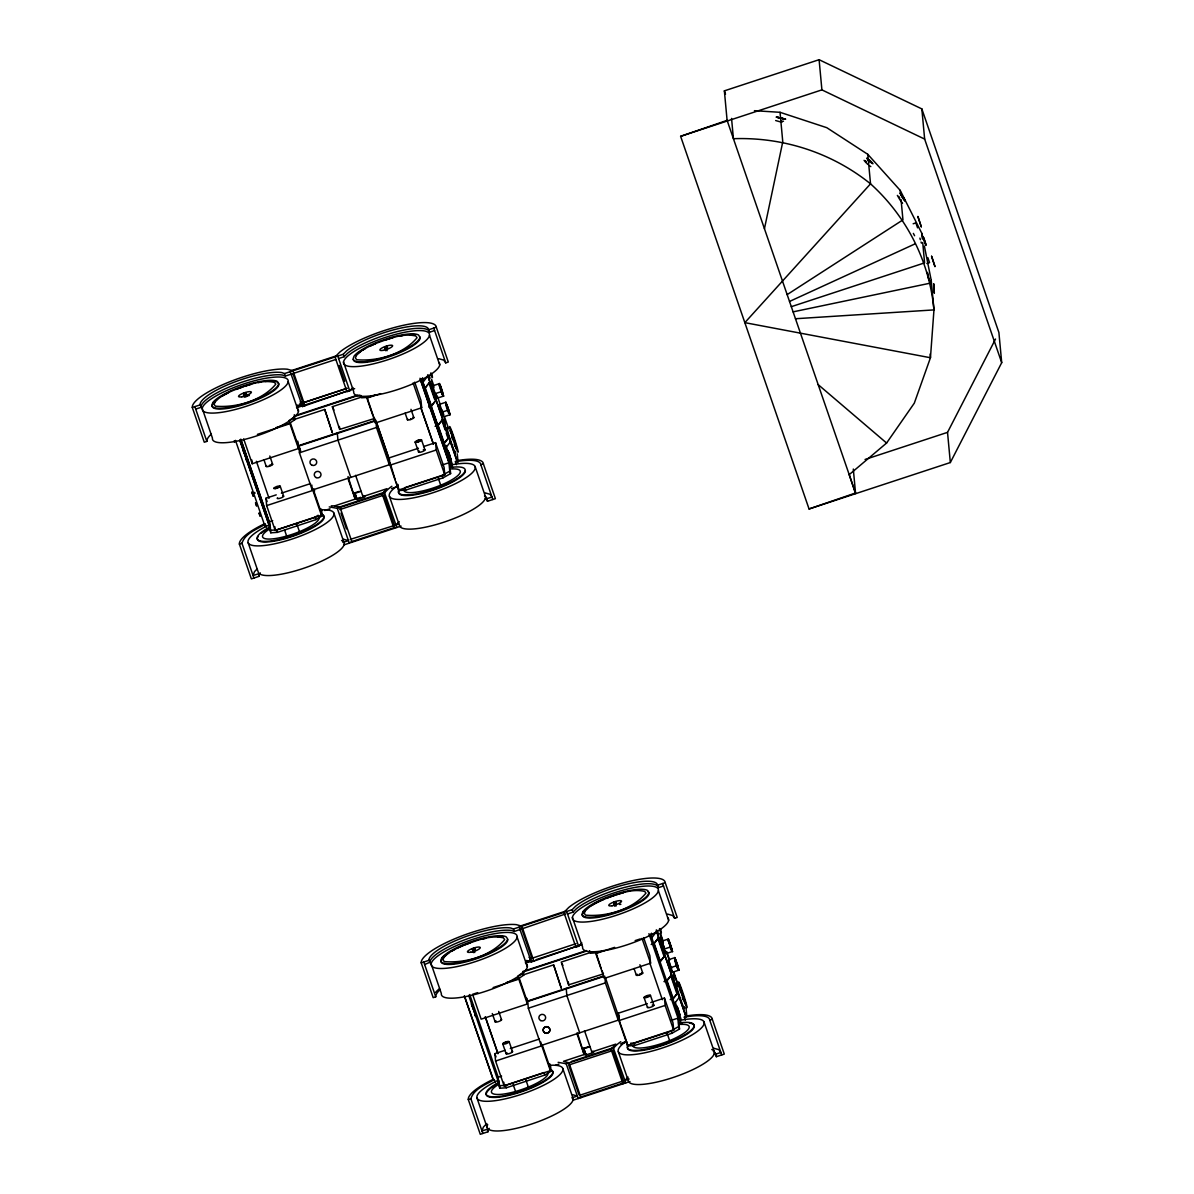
<?xml version="1.0" encoding="UTF-8"?>
<svg xmlns="http://www.w3.org/2000/svg" width="1194" height="1194" viewBox="0 0 1194 1194"><rect width="100%" height="100%" fill="white"/><g stroke="black" fill="none" stroke-linecap="round" stroke-linejoin="round"><path stroke-width="1.5" d="M930.962 284.068L931.23 280.381L924.365 246.024M324.723 409.452L332.32 432.616L324.723 409.452L293.515 419.721M361.827 396.99L332.35 406.676L339.618 429.452L374.618 418.437M436.034 393.617C440.093 407.587 430.586 381.513 433.885 387.408M439.452 386.438L439.183 384.931L441.676 391.528L435.243 393.647M440.093 386.229L439.407 383.423L440.556 386.214M442.914 413.811C445.347 423.169 438.019 403.154 439.885 405.02M440.571 388.199L442.407 395.035M442.631 392.408L443.198 394.99L442.078 392.423M442.258 391.169L443.616 396.289L440.123 388.751M446.81 405.93L445.825 402.05L448.869 410.139M449.048 411.049L450.048 414.915L448.899 412.124M553.628 964.871L561.225 988.035L553.628 964.871L522.42 975.14M590.731 952.409L561.255 962.095L568.523 984.871L603.522 973.856M568.837 985.259L568.24 981.856M619.044 1017.781L619.193 1019.333M665.401 950.588C667.953 961.439 658.804 933.365 663.297 944.155M671.535 947.827L672.103 950.409L668.088 940.35L671.118 948.499M669.297 942.708L668.312 938.842L671.356 946.932M668.998 941.648L668.73 940.141L670.297 943.932M672.192 970.558C673.222 976.782 666.237 955.334 669.207 961.454M670.744 945.26L672.52 951.708L671.386 948.917M675.416 960.274L674.729 957.469L676.282 961.334M675.431 960.707L677.879 969.259L677.491 968.573M678.252 967.528L678.52 969.035L677.804 967.543M677.968 966.468L678.953 970.334L677.401 966.483M864.068 160.324L866.128 162.847M764.444 228.711L782.771 141.817L780.04 112.311L754.444 110.684M456.436 464.705L455.407 461.72L456.645 460.72A54.163 13.104 -19 0 1 483.406 463.884L495.391 498.674L487.436 501.286L486.689 498.271A45.984 11.134 -19 0 0 484.466 495.988M487.436 501.286L487.555 500.764A45.984 11.134 -19 0 0 485.316 498.465M685.341 1020.124L684.311 1017.139L685.55 1016.139A54.163 13.104 -19 0 1 712.311 1019.303L724.295 1054.093L716.34 1056.705L715.594 1053.69A45.984 11.134 -19 0 0 713.37 1051.407M716.34 1056.705L716.46 1056.183A45.984 11.134 -19 0 0 714.236 1053.884M213.025 403.393L212.099 406.02A35.208 8.522 -19 0 0 246.292 403.766A35.208 8.522 -19 0 0 278.874 384.065L277.53 382.184A35.208 8.522 -19 0 0 265.172 381.453M253.949 578.03L241.949 543.255C245.188 533.106 257.038 529.315 265.337 524.196L266.366 527.181M353.364 359.588L353.409 359.484A35.208 8.522 -19 0 0 387.572 357.319A35.208 8.522 -19 0 0 420.154 337.633L418.557 335.007A35.208 8.522 -19 0 0 385.692 339.141A35.208 8.522 -19 0 0 354.036 356.215L353.111 358.842A35.208 8.522 -19 0 0 387.319 356.588A35.208 8.522 -19 0 0 419.9 336.887M387.513 347.439L384.975 348.185L387.513 347.439L384.946 348.275L385.796 350.767M441.929 958.812L441.004 961.439A35.208 8.522 -19 0 0 475.197 959.185A35.208 8.522 -19 0 0 507.778 939.484L507.734 939.409M475.137 949.29L472.615 950.036L475.137 949.29L472.57 950.14L473.436 952.618M482.854 1133.449L470.854 1098.674C474.093 1088.525 485.943 1084.734 494.241 1079.615L495.271 1082.6M583.209 912.38L582.269 915.007A35.208 8.522 -19 0 0 616.477 912.753A35.208 8.522 -19 0 0 649.058 893.052L647.715 891.172M616.417 902.858L613.88 903.604L616.417 902.858L613.85 903.694L614.701 906.186M809.054 508.972L855.531 493.003L727.101 120.355L680.625 136.325L809.054 508.972L950.334 462.541L947.529 432.362L995.527 339.036M950.334 462.541L1001.706 362.678L998.9 332.499L921.843 108.908L819.099 59.7L724.37 90.848L727.161 121.027M853.307 469.033L855.591 493.674L849.203 474.66L886.59 443.034L914.306 403.154L930.454 357.737L933.962 309.903L931.23 280.381M427.676 376.08L422.96 382.289L422.542 377.767M429.497 382.587L424.84 388.244L429.497 382.587L435.691 400.602L431.527 406.094L428.631 407.05M431.034 406.079L435.691 400.602M437.676 425.512L442.332 419.855L448.541 437.87L444.362 443.362L438.153 425.348L442.332 419.855M443.869 443.347L448.541 437.87M445.646 448.123L450.362 441.914M653.745 943.663L658.401 938.006L664.595 956.021L660.431 961.513L654.222 943.499L658.401 938.006M659.939 961.498L664.595 956.021M671.237 975.274L666.565 980.752L663.998 981.602L667.073 980.767L671.237 975.274L677.446 993.289L673.267 998.781L670.207 999.617M672.774 998.766L677.446 993.289M674.55 1003.542L679.267 997.333M195.726 409.094L201.114 407.318L200.055 404.423A45.984 11.134 -19 0 1 233.114 382.587A45.984 11.134 -19 0 1 281.829 372.588L284.53 373.558L343.275 354.26L346.603 350.857A46.044 11.149 -19 0 1 395.229 329.41A46.044 11.149 -19 0 1 428.616 329.783L436.317 327.246L448.302 362.021L445.735 362.872L443.765 360.125L438.601 358.648M338.618 358.543L344.126 356.737L347.454 353.349A46.044 11.149 -19 0 1 396.08 331.887A46.044 11.149 -19 0 1 429.467 332.26L434.601 330.574M347.917 390.811L302.485 406.557A51.461 12.447 -19 0 0 297.336 405.094M436.317 327.246A54.163 13.104 -19 0 0 397.035 326.813A54.163 13.104 -19 0 0 339.827 352.051L335.007 356.976L346.991 391.751L349.738 390.841L352.991 387.543M256.874 569.239L254.441 571.702L253.083 575.553L258.217 573.866L259.083 576.344L251.367 578.881L239.382 544.106A54.163 13.104 -19 0 1 263.993 524.047L265.337 524.196M396.841 527.494L395.975 525.002L399.229 521.688M565.687 913.932L514.286 931.469L511.584 930.499A45.984 11.134 -19 0 0 462.884 940.499A45.984 11.134 -19 0 0 429.81 962.319L424.631 964.513M430.019 962.752L428.959 959.842A45.984 11.134 -19 0 1 462.018 938.006A45.984 11.134 -19 0 1 510.733 928.007L513.435 928.992L572.18 909.679L575.508 906.276A46.044 11.149 -19 0 1 624.134 884.829A46.044 11.149 -19 0 1 657.521 885.202L665.222 882.664L677.207 917.44L674.64 918.29L672.67 915.544L667.506 914.067M567.523 913.977L573.03 912.156L576.359 908.768A46.044 11.149 -19 0 1 624.984 887.306A46.044 11.149 -19 0 1 658.372 887.679L663.506 885.993M576.821 946.23L531.39 961.976A51.461 12.447 -19 0 0 526.241 960.513M665.222 882.664A54.163 13.104 -19 0 0 625.94 882.232A54.163 13.104 -19 0 0 568.732 907.47L563.911 912.395L575.896 947.17L578.642 946.275L581.896 942.961M486.853 1123.554L483.346 1127.121L481.988 1130.972L487.122 1129.285L487.988 1131.763L480.286 1134.3L468.287 1099.525A54.163 13.104 -19 0 1 492.898 1079.466L494.241 1079.615M625.746 1082.913L624.88 1080.421L628.134 1077.122M247.098 396.363C248.203 391.766 240.86 394.244 244.531 397.199M245.889 394.244L244.024 394.363M275.814 427.706L289.784 423.124L294.769 419.751L294.306 414.721M506.465 982.558L518.689 978.543L523.673 975.17L523.36 971.826M787.159 294.62L902.948 219.875L901.067 199.592M244.069 394.841L245.845 393.766M385.349 348.394L387.11 347.32M241.069 440.347L269.157 521.868L269.948 530.33L276.53 529.882L315.052 517.151L318.171 515.256M269.948 530.33L270.814 532.808L277.381 532.375L315.903 519.644L322.171 515.853L321.544 509.137M472.973 950.26L474.749 949.185M614.253 903.813L616.014 902.739M501.614 1076.122L498.062 1077.286L499.719 1088.227L506.286 1087.794L544.807 1075.063L551.076 1071.272L550.613 1066.242M420.004 378.259L449.765 464.585L450.601 473.63L443.049 477.839L405.796 490.092L404.945 487.6L442.198 475.361L449.75 471.152L448.959 462.765L420.273 379.513M630.566 1043.243L633.85 1043.019L671.103 1030.78L678.655 1026.571L677.864 1018.183L670.789 1020.512M628.134 1045.944L634.715 1045.511L671.953 1033.273L679.505 1029.049L678.67 1020.004L648.909 933.678M789.518 301.455L915.022 243.889M498.868 1085.749L505.435 1085.316L543.957 1072.57L544.807 1075.063M680.625 136.325L821.905 89.878L924.649 139.086L1001.706 362.678M291.843 370.468L336.007 355.946M201.114 407.318L200.905 406.9A45.984 11.134 -19 0 1 233.979 385.08A45.984 11.134 -19 0 1 282.68 375.08L285.381 376.05L335.857 359.454M211.368 434.094A51.461 12.447 -19 0 0 206.846 441.392L204.278 442.243L192.294 407.452L200.264 404.841M243.248 393.483L245.815 392.632M384.513 347.036L387.08 346.2M300.097 401.945L302.977 402.766L347.126 388.244M299.53 404.02L346.588 388.557M296.5 407.094L300.022 405.93M296.649 407.736L354.648 388.662M295.709 415.467L357.573 395.139M293.993 416.557L359.394 395.065M375.125 395.065L368.125 397.363L361.558 397.796L360.692 395.318M380.573 393.617L366.871 398.124L375.438 422.974L421.676 407.766L420.989 400.393L414.706 382.17M257.367 434.392L289.903 423.706L298.47 448.541L252.232 463.75L243.666 438.899M913.156 223.771L915.873 222.875L917.574 227.845M432.944 385.752L439.377 383.647M242.994 450.287L243.785 450.451L242.845 449.675C242.591 447.049 242.278 450.078 243.77 449.631L246.74 458.257L243.74 449.437M243.621 449.929L242.8 449.631M246.292 457.824L243.113 450.631M247.009 459.884L246.218 459.6L247.457 460.899M247.098 460.003L247.471 460.899M437.228 398.169L443.661 396.065M376.394 421.945L388.662 457.526L389.319 464.735L312.261 490.062L299.425 452.795L298.754 445.586L375.812 420.258M375.856 420.766L298.798 446.093L300.56 451.168M439.377 404.393L445.795 402.274M299.425 452.795L376.483 427.467L376.02 422.437M446.974 408.706L448.646 411.706M441.676 412.273L448.093 410.169L446.004 404.244M443.661 416.81L450.078 414.691M791.309 306.679L924.589 262.874L922.708 242.591M926.857 263.516L929.559 262.62L927.857 257.665M435.109 426.348L438.153 425.348M273.814 488.391L280.232 486.286L283.65 496.226M320.947 509.719L321.455 515.256L275.217 530.449L266.65 505.614L265.978 498.226L276.247 494.853M281.381 493.167L310.5 483.6M418.422 448.257L389.304 457.824L389.99 465.197L398.557 490.047L444.795 474.854L444.108 467.466L435.541 442.631L423.557 446.571M266.65 505.614L312.888 490.406L321.455 515.256M389.99 465.197L436.228 450.004L435.541 442.631M353.961 493.137L359.26 491.391M354.006 493.629L361.081 491.316M269.157 521.868L272.71 520.703M441.884 465.093L448.959 462.765M331.26 505.838L334.633 505.883L360.782 497.286M364.26 496.137L386.916 488.689L382.11 493.779L394.08 528.39L395.08 527.375L350.917 541.882L352.051 542.21L340.066 507.435L334.633 505.883M354.678 492.779L357.021 499.555L364.722 497.032L364.633 496.017M324.708 510.525L329.992 508.793M391.572 488.54L396.856 486.809M338.977 507.226L384.289 492.316M329.231 506.913L337.305 508.331L384.587 492.973A51.461 12.447 -19 0 1 391.856 486.271M339.783 509.599L383.946 495.077L394.498 525.673M239.382 544.106L241.949 543.255M455.407 461.72A51.461 12.447 -19 0 1 480.839 464.735L483.406 463.884M342.917 542.449L348.439 540.628L343.559 539.24M398.826 524.062L350.155 539.434M343.782 544.927L401.094 526.091M486.57 498.793L491.973 497.032L490.003 494.271L484.839 492.809M865.068 459.466L947.529 432.362M520.748 925.887L564.911 911.365M440.273 989.513A51.461 12.447 -19 0 0 435.75 996.811L433.183 997.662L421.198 962.871L429.168 960.26M472.152 948.902L474.719 948.051M613.418 902.455L615.985 901.619M530.166 958.872L576.03 943.663M525.405 962.513L530.688 960.767M525.554 963.155L530.823 961.424M536.106 959.692L581.791 944.663M522.853 971.468L586.478 950.558M522.897 971.976L586.523 951.066M604.03 950.484L597.03 952.782L590.463 953.215L589.597 950.737M614.626 947.349L595.776 953.543L604.343 978.393L650.581 963.185L649.894 955.812L643.611 937.589M635.163 940.603L640.312 938.917M477.704 992.632L472.57 994.318L481.137 1019.169L527.375 1003.975L526.852 998.438M493.122 987.572L518.808 979.125L527.375 1003.975M651.178 944.499L654.222 943.499M661.864 941.17L668.282 939.066M471.973 1005.826L472.287 1004.094M472.376 1004.288L471.63 1004.602L472.451 1004.438M472.526 1004.632L471.749 1005.094L471.436 1003.751L472.033 1005.273M472.526 1005.348L471.705 1005.049M475.018 1013.93L475.734 1016.527L472.69 1005.87M472.137 1006.333L475.809 1015.004M664.148 949.066L670.58 946.946M475.764 1014.81L475.376 1015.795L476.346 1015.945M666.133 953.588L672.565 951.484M602.97 976.259L527.658 1001.005L528.33 1008.214L541.166 1045.481L618.223 1020.154L617.567 1012.945M527.703 1001.512L604.761 976.185M668.282 959.812L674.7 957.692M528.33 1008.214L605.388 982.886L604.925 977.856M670.58 967.692L676.998 965.588L675.237 960.483M672.565 972.229L678.983 970.11M549.747 1063.75L550.359 1070.675L504.122 1085.868L495.57 1061.033L494.883 1053.645L505.152 1050.272M510.286 1048.586L539.404 1039.019M650.745 1002.557L664.446 998.05L673.013 1022.885L673.7 1030.273L627.462 1045.466L618.895 1020.616L618.208 1013.243L647.327 1003.676M495.57 1061.033L541.792 1045.825L550.359 1070.675M618.895 1020.616L665.133 1005.423L664.446 998.05M679.431 1013.139L679.207 1015.303L676.252 1006.303L679.416 1013.81L678.834 1011.422M582.866 1048.556L588.164 1046.81M582.911 1049.048L589.985 1046.735M586.194 1053.854L563.538 1061.302L568.971 1062.854L613.492 1048.392A51.461 12.447 -19 0 1 620.761 1041.69M593.164 1051.556L615.82 1044.108L611.015 1049.198L622.984 1083.809L623.984 1082.794L579.821 1097.316L580.956 1097.629L568.971 1062.854L566.21 1063.75L558.135 1062.332M583.582 1048.198L585.926 1054.974L593.627 1052.451L593.537 1051.436M622.193 1042.884L625.716 1041.72M555.374 1065.361L558.896 1064.212M620.477 1043.959L625.76 1042.228M571.359 1061.496L613.194 1047.735M468.287 1099.525L470.854 1098.674M684.311 1017.139A51.461 12.447 -19 0 1 709.743 1020.154L712.311 1019.303M571.822 1097.868L577.344 1096.047L572.463 1094.659M580.09 1095.152L629.148 1079.018M572.687 1100.346L629.999 1081.51M715.475 1054.227L720.877 1052.451L718.907 1049.69L713.743 1048.228M793.1 311.858L928.693 283.485M385.304 347.917L387.154 347.797M399.229 490.525L405.796 490.092M614.209 903.336L616.059 903.216M472.928 949.782L474.794 949.663M795.473 318.738L933.962 309.903C929.514 261.322 906.664 216.502 870.53 183.831C831.77 152.668 783.07 136.937 733.429 138.698L731.549 118.415M780.772 121.266L783.488 121.221M781.966 122.325L775.652 120.549M529.002 957.364L531.882 958.185L521.33 927.589M300.888 404.453L304.977 405.736L292.963 370.782L287.545 369.245A54.163 13.104 -19 0 0 229.173 381.99A54.163 13.104 -19 0 0 192.294 407.452M529.793 959.872L533.882 961.155L521.882 926.216L516.45 924.663A54.163 13.104 -19 0 0 458.078 937.409A54.163 13.104 -19 0 0 421.198 962.871M780.04 112.311L826.8 127.698L867.784 154.325L900.201 190.368L921.843 233.367L922.932 238.785M870.814 166.608L869.65 165.876M902.545 203.189L900.888 201.264M870.724 162.235C875.456 165.697 866.426 156.757 867.769 159.474M870.083 161.697C880.023 169.593 860.725 151.951 868.784 160.533M818.189 384.632L886.59 443.034M869.262 161.175L870.187 161.981M867.023 163.682L867.948 164.488M869.426 161.115L867.59 159.563M866.426 161.966L865.501 160.832M332.35 406.676L333.977 410.049M903.888 199.413L904.634 200.204L904.321 199.338M247.262 460.347L246.949 459.6L246.471 460.377M476.167 1015.766C474.391 1014.616 477.272 1017.124 476.182 1015.467M903.709 199.413L901.709 196.413M900.231 200.308L897.366 195.398M903.873 198.323C892.903 182.339 909.753 209.323 903.977 198.741M904.455 199.279L900.948 194.532L901.604 195.995M899.769 198.159L898.784 196.413M913.365 233.397L914.589 235.74M430.616 373.185L431.332 374.468L431.213 373.17M449.228 412.945L449.616 413.617L449.347 412.109M455.66 447.929C458.809 453.765 449.541 425.348 450.198 431.273M659.521 928.604L660.237 929.887L660.118 928.589M374.289 418.049L373.603 416.557M602.642 972.319L603.194 973.468M626.313 1040.541L620.462 1024.094M348.036 476.555L355.305 499.331L348.305 479.57M472.257 1003.841L472.197 1004.303M925.141 243.218L925.589 244.158L925.425 243.218M671.073 949.931L670.341 948.066M442.168 394.513L440.989 391.408M448.257 412.333L448.586 413.154M448.854 452.899L448.392 452.063L450.302 459.884L447.347 450.884L449.571 456.347M601.895 970.483L602.507 971.976M396.109 482.137L396.856 483.973M562.255 963.976L562.881 965.468M577.493 1033.123L584.209 1054.75L576.762 1033.153M313.903 489.107L314.664 490.943M924.186 239.337L923.484 237.725L923.649 238.681M924.887 242.561L926.007 245.442L924.425 239.77M675.64 959.349L676.714 962.573M677.162 967.752L676.326 965.453L677.55 967.14M440.302 385.289L440.944 387.274M447.377 405.915L446.317 404.05M448.496 411.064L449.138 413.049M440.302 406.035L441.362 408.915M454.287 444.422L455.033 446.407M449.108 453.556L447.989 450.66L449.257 455.183M449.81 456.78L450.511 458.392L449.66 455.168M372.991 415.064L368.439 401.602M234.143 441.079L234.561 442.034L234.352 441.079M613.492 1048.392L624.88 1080.421M384.587 492.973L395.975 525.002M924.454 240.113L923.052 236.442L924.335 240.949M924.619 241.785L925.022 243.203M682.371 997.512L683.192 999.841M669.715 962.797L670.267 964.334M678.296 1009.751L677.311 1007.378L677.908 1009.766M440.81 386.632L441.392 388.513M447.422 410.035L447.854 411.273M448.974 452.914L449.392 454.332M449.541 456.004L450.944 459.675L449.929 456.004M600.985 968.08L596.522 954.11M395.199 479.749L390.08 462.765M531.39 961.976L519.121 927.111M302.485 406.557L290.217 371.692M256.023 503.898C254.232 499.376 257.859 510.107 256.203 504.39M724.37 90.848L725.519 94.177M662.655 883.515L674.64 918.29M709.743 1020.154L721.728 1054.929M657.521 885.202L658.372 887.679M704.012 1021.96L714.251 1051.645M658.387 890.664A45.357 10.985 -19 0 1 592.299 921.231A45.357 10.985 -19 0 1 595.478 900.186A45.357 10.985 -19 0 1 658.387 890.664L668.625 920.35M663.237 941.514L660.327 933.036L661.461 945.275M666.745 951.678L669.655 960.14M673.744 971.991L677.834 983.856M660.476 934.708L663.401 943.185M666.312 951.648L669.237 960.125M677.401 983.841L673.312 971.976L674.297 982.543M656.207 930.036L685.968 1016.422M686.057 1017.034L656.581 931.499L651.864 937.708L651.446 933.186M657.775 938.156L663.983 956.17M670.625 975.423L676.819 993.438M675.267 1002.333L680.983 1018.9M667.073 980.767L673.267 998.781M650.521 934.171L681.446 1023.93M678.655 1026.571L679.505 1029.049M433.75 328.096L445.735 362.872M480.839 464.735L492.823 499.51M642.014 938.35L650.581 963.185M665.133 1005.423L673.7 1030.273M649.7 962.692L662.327 999.706M671.103 1030.78L671.953 1033.273M428.616 329.783L429.467 332.26M475.108 466.526L485.346 496.226A45.357 10.985 -19 0 1 446.392 521.345A45.357 10.985 -19 0 1 399.617 525.942L389.393 496.256M429.482 335.245A45.357 10.985 -19 0 1 363.394 365.812A45.357 10.985 -19 0 1 366.573 344.767A45.357 10.985 -19 0 1 429.482 335.245L439.72 364.931M667.088 1033.288L669.431 1040.064M639.894 964.752L642.745 973.035L639.536 974.08L639.611 974.916M653.879 1005.318L650.446 995.393A3.388 0.821 -19 0 0 645.566 996.244A3.388 0.821 -19 0 0 645.7 997.691A3.388 0.821 -19 0 0 650.446 995.393L644.029 997.497L647.461 1007.438M616.014 906.097L615.104 902.948M433.9 386.065L431.571 379.289L432.556 389.856M437.407 396.229L440.332 404.706M442.078 409.781L443.825 414.87M448.496 428.422L444.407 416.557L445.392 427.124M634.044 968.513L636.327 975.14M427.84 375.797L457.601 462.197M427.527 375.304L457.153 461.615M428.87 382.737L434.512 399.109M441.705 420.004L445.093 429.825M446.228 433.109L447.914 438.019M445.795 445.258L452.078 463.481L452.496 468.003L443.855 442.929M425.318 388.08L431.527 406.094M421.81 378.976L424.646 387.199M430.87 405.273L437.885 425.601M421.616 378.752L451.929 466.75M449.75 471.152L450.601 473.63M413.109 382.931L421.676 407.766M436.228 450.004L444.795 474.854M420.795 407.273L433.377 443.795M420.84 407.766L433.422 444.287M442.198 475.361L443.049 477.839M633.85 1043.019L634.715 1045.511M438.183 477.869L440.526 484.645M410.99 409.333L413.84 417.601M424.974 449.899L421.542 439.974A3.388 0.821 -19 0 0 416.661 440.825A3.388 0.821 -19 0 0 416.796 442.273A3.388 0.821 -19 0 0 421.542 439.974L415.124 442.078L418.557 452.019M618.208 1013.243L619.358 1016.557M605.298 977.364L617.611 1013.452M605.388 982.886L618.223 1020.154M387.11 350.678L386.199 347.529M405.139 413.094L407.423 419.721M572.18 909.679L573.03 912.156M572.389 917.38L582.627 947.081A45.357 10.985 -19 0 0 629.417 944.021A45.357 10.985 -19 0 0 667.625 917.664M618.298 1051.675L628.522 1081.361A45.357 10.985 -19 0 0 680.864 1074.734A45.357 10.985 -19 0 0 711.773 1049.496M566.657 911.485L578.642 946.275M623.402 1081.092L612.85 1050.496L568.702 1065.018L578.971 1094.823M376.438 422.452L388.707 458.018M376.483 427.467L389.319 464.735M579.702 1032.81L566.851 995.557L566.195 988.348M584.657 1050.586L585.926 1054.974M343.275 354.26L344.126 356.737M343.484 361.961L353.722 391.647A45.357 10.985 -19 0 0 400.512 388.602A45.357 10.985 -19 0 0 438.72 362.245M337.753 356.066L349.738 390.841M339.275 365.454L344.708 381.229M566.21 1063.75L578.194 1098.54M562.732 1068.391L572.971 1098.077A45.357 10.985 -19 0 1 528.39 1125.061A45.357 10.985 -19 0 1 487.704 1124.644M517.121 937.096A45.357 10.985 -19 0 1 451.033 967.662A45.357 10.985 -19 0 1 454.213 946.618A45.357 10.985 -19 0 1 517.121 937.096L527.345 966.797M513.435 928.992L514.286 931.469M523.673 975.17L522.823 972.692L517.838 976.05L518.689 978.543M350.797 477.391L337.947 440.138L337.29 432.915M355.17 493.465L357.021 499.555M550.21 1068.779L551.076 1071.272M293.023 373.871L302.977 402.766M340.991 513.107L346.439 528.882M337.305 508.331L349.29 543.121M333.827 512.972L344.066 542.658M288.202 381.677A45.357 10.985 -19 0 1 222.129 412.243A45.357 10.985 -19 0 1 225.293 391.199A45.357 10.985 -19 0 1 288.202 381.677L298.44 411.378M284.53 373.558L285.381 376.05M525.808 1079.734L528.151 1086.51M294.769 419.751L293.918 417.273L288.933 420.631L289.784 423.124M498.704 1011.437L501.555 1019.721M512.554 1051.645L509.137 1041.705A3.388 0.821 -19 0 0 504.256 1042.556A3.388 0.821 -19 0 0 504.39 1044.019A3.388 0.821 -19 0 0 509.137 1041.705L502.719 1043.81L506.137 1053.75M474.749 952.543L473.824 949.379M298.754 445.586L300.5 450.675M321.305 513.36L322.171 515.853M492.286 1013.542L495.137 1021.825M512.972 1083.958L515.883 1092.42M315.052 517.151L315.903 519.644M485.316 1016.721L497.898 1053.242M485.361 1017.228L497.943 1053.75M494.883 1053.645L496.017 1056.959M505.435 1085.316L506.286 1087.794M469.72 994.542L498.256 1077.346M468.705 995.378L498.465 1082.107M464.391 995.796L493.331 1079.749M464.436 996.289L493.331 1080.137M296.903 524.315L299.246 531.091M269.799 456.018L272.65 464.302L269.441 465.347L269.516 466.182M245.845 397.124L244.919 393.96M263.949 459.78L266.232 466.406M284.65 530.226L286.978 537.001M431.124 963.827L441.347 993.512A45.357 10.985 -19 0 0 488.137 990.453A45.357 10.985 -19 0 0 526.36 964.095M477.018 1098.122L487.256 1127.808M256.397 461.302L269.038 498.331M265.978 498.226L267.113 501.54M276.53 529.882L277.381 532.375M423.766 962.036L435.75 996.811M240.815 439.123L269.948 523.688L270.814 532.808M239.8 439.959L269.516 526.196M239.845 440.467L269.56 526.688M235.487 440.377L265.038 526.464M202.219 408.408L212.442 438.094A45.357 10.985 -19 0 0 259.232 435.034A45.357 10.985 -19 0 0 297.455 408.676M248.113 542.688L258.352 572.389A45.357 10.985 -19 0 0 310.679 565.762A45.357 10.985 -19 0 0 341.588 540.509M194.861 406.617L206.846 441.392M924.649 242.113L923.559 238.696M921.037 242.009L921.44 243.173M676.685 962.23L677.774 965.558M663.849 945.708L664.401 947.379M678.655 1010.587L676.894 1006.094L677.67 1008.99M447.78 406.811L448.332 408.467M441.362 388.184L441.914 389.841M449.362 454.004L449.75 455.168M259.725 514.644C257.68 508.913 261.023 519.659 259.889 515.136M475.003 1013.781L475.272 1014.572M246.248 458.809L246.352 459.153M924.813 240.934L925.514 243.188M677.162 963.901L678.237 967.11M675.908 962.26L676.431 963.916M669.491 943.618L671.401 949.931M675.879 964.125L675.073 961.558M670.819 966.006L671.819 969.229M678.565 1010.587L679.028 1011.751M677.714 1009.437L679.849 1015.094L679.073 1012.199M678.013 1010.796L678.714 1013.049M441.84 389.841L442.452 391.513M447.004 406.826L448.705 412.318M451.825 437.123L452.63 439.601M441.914 410.587L442.452 412.243M254.994 493.301L254.695 492.346M243.531 449.735L242.889 449.959M246.292 459.048L246.561 459.974M669.013 942.066L669.67 943.947M680.028 990.214L680.729 992.542M448.675 409.811L449.332 411.691M447.183 407.169L446.153 403.945M446.541 407.378L445.869 405.079M440.108 386.647L440.765 388.528M920.335 239.755L919.902 238.099M675.058 959.364L675.714 961.349M619.641 1021.183L620.313 1023.586M439.735 385.319L440.392 387.289M367.618 398.692L368.289 401.094M475.421 1015.199L475.57 1016.019M674.58 959.678L674.774 960.498M685.162 1003.333L678.983 985.393L679.476 988.214M584.508 1030.735L591.955 1052.332L591.806 1050.78M542.091 1044.541L549.524 1066.138L549.389 1064.585M519.106 977.841L526.539 999.438L526.405 997.871M355.603 475.316L363.051 496.913L362.901 495.346M339.335 426.437L339.783 428.273M313.186 489.122L320.619 510.719L320.485 509.166M290.187 422.422L297.634 444.019L297.485 442.452M499.032 1080.928L499.719 1088.227M921.843 108.908L924.649 139.086M921.843 233.367L922.365 238.89M930.111 354.051L930.454 357.737L744.847 322.649L870.53 183.831L867.784 154.325M900.201 190.368L900.545 194.055M819.099 59.7L821.905 89.878M686.013 1007.572L686.789 1015.96M647.163 995.602L647.312 997.288M627.119 1041.78L627.462 1045.466M540.867 1042.123L541.166 1045.481M457.257 453.824L458.033 462.212M505.853 1041.914L506.002 1043.601M503.778 1082.182L504.122 1085.868M475.108 1013.616L472.57 1006.497M418.258 440.183L418.407 441.855M410.632 418.661L410.706 419.497M398.05 484.51L398.557 490.047M375.095 419.273L375.438 422.974M311.798 485.033L312.261 490.062M297.784 441.168L298.47 448.541M276.933 486.495L277.098 488.182M274.874 526.763L275.217 530.449M251.889 460.063L252.232 463.75M934.141 290.127L934.26 291.769L934.096 289.306L934.32 293.202L933.917 287.291M933.992 287.56L933.723 283.739L933.947 287.635M933.977 287.187L934.066 289.739M652.208 1005.124A3.388 0.821 -19 0 1 653.491 1005.885A3.388 0.821 -19 0 1 649.133 1007.632A3.388 0.821 -19 0 1 647.849 1006.87M641.745 972.752A3.388 0.821 -19 0 1 641.865 973.931A3.388 0.821 -19 0 1 637.327 975.423A3.388 0.821 -19 0 1 637.208 974.244M511.569 1051.362A3.388 0.821 -19 0 1 511.674 1052.541A3.388 0.821 -19 0 1 507.137 1054.033A3.388 0.821 -19 0 1 507.017 1052.854M684.266 1006.781A13.537 0.776 71.8 0 1 679.953 997.348A13.537 0.776 71.8 0 1 676.341 983.214M676.953 984.483A13.537 0.776 71.8 0 1 677.804 986.528M501.092 1019.437A3.388 0.821 -19 0 1 500.256 1020.855A3.388 0.821 -19 0 1 495.943 1022.124A3.388 0.821 -19 0 1 496.017 1020.93M658.804 933.529A13.537 0.776 71.8 0 1 656.924 930.23M660.64 929.35A13.537 0.776 71.8 0 1 659.506 929.38M487.988 1131.763A46.044 11.149 -19 0 1 489.197 1128.33M435.512 992.453A54.163 13.104 -19 0 1 439.452 988.692M551.449 1069.958A35.208 8.522 -19 0 1 532.658 1086.779A35.208 8.522 -19 0 1 490.585 1096.644A35.208 8.522 -19 0 1 499.122 1082.212M550.718 1065.242A45.357 10.985 -19 0 1 547.285 1083.346A45.357 10.985 -19 0 1 484.585 1101.241A45.357 10.985 -19 0 1 498.211 1080.242M551.673 1070.57A35.208 8.522 -19 0 1 532.882 1087.406A35.208 8.522 -19 0 1 490.809 1097.256A35.208 8.522 -19 0 1 499.346 1082.824M547.927 1073.346A29.79 7.209 -19 0 1 509.48 1093.003A29.79 7.209 -19 0 1 499.196 1083.988M442.735 957.797A35.208 8.522 -19 0 1 448.765 952.961M451.436 951.334A35.208 8.522 -19 0 1 455.541 949.126M456.989 948.409A35.208 8.522 -19 0 1 463.317 945.558M464.973 944.887A35.208 8.522 -19 0 1 470.108 942.947M482.257 939.2A35.208 8.522 -19 0 1 485.6 938.394M497.435 936.544A35.208 8.522 -19 0 1 502.913 936.603M619.492 904.5A6.776 1.642 -19 0 1 620.85 904.321M591.478 905.619A35.208 8.522 -19 0 1 604.582 899.127M606.239 898.44A35.208 8.522 -19 0 1 614.865 895.306M616.597 894.754A35.208 8.522 -19 0 1 623.522 892.769M678.55 1023.019A35.208 8.522 -19 0 1 690.684 1030.661A35.208 8.522 -19 0 1 649.342 1048.481A35.208 8.522 -19 0 1 628.223 1044.72M679.192 1020.497A45.357 10.985 -19 0 1 699.236 1029.944A45.357 10.985 -19 0 1 639.118 1053.854A45.357 10.985 -19 0 1 625.387 1041.899M689.416 1023.124A35.208 8.522 -19 0 1 666.058 1044.198A35.208 8.522 -19 0 1 628.432 1045.332M678.774 1023.646A35.208 8.522 -19 0 1 682.311 1023.198M680.431 1024.407A29.79 7.209 -19 0 1 672.386 1039.452A29.79 7.209 -19 0 1 632.686 1045.481M259.083 576.344A46.044 11.149 -19 0 1 260.292 572.911M412.84 417.318A3.388 0.821 -19 0 1 413.139 418.393A3.388 0.821 -19 0 1 408.855 419.96A3.388 0.821 -19 0 1 407.811 419.154M423.303 449.705A3.388 0.821 -19 0 1 424.437 450.571A3.388 0.821 -19 0 1 419.751 452.287A3.388 0.821 -19 0 1 419.437 451.108M282.665 495.943A3.388 0.821 -19 0 1 282.948 497.002A3.388 0.821 -19 0 1 278.665 498.57A3.388 0.821 -19 0 1 277.62 497.764M271.65 464.018A3.388 0.821 -19 0 1 271.948 465.078A3.388 0.821 -19 0 1 267.665 466.645A3.388 0.821 -19 0 1 266.62 465.839M429.676 376.826A13.537 0.776 71.8 0 1 428.019 374.812M431.735 373.931A13.537 0.776 71.8 0 1 430.601 373.961M455.362 451.347A13.537 0.776 71.8 0 1 450.496 440.243A13.537 0.776 71.8 0 1 448.048 429.064M322.544 514.539A35.208 8.522 -19 0 1 303.754 531.36A35.208 8.522 -19 0 1 261.68 541.225A35.208 8.522 -19 0 1 270.217 526.793M320.201 509.928A45.357 10.985 -19 0 1 319.529 527.285A45.357 10.985 -19 0 1 256.113 545.852A45.357 10.985 -19 0 1 269.307 524.823M322.753 515.151A35.208 8.522 -19 0 1 291.53 536.733A35.208 8.522 -19 0 1 258.247 536.36M261.396 533.166A35.208 8.522 -19 0 1 265.083 530.509M266.531 529.614A35.208 8.522 -19 0 1 270.441 527.405M319.022 517.927A29.79 7.209 -19 0 1 280.575 537.584A29.79 7.209 -19 0 1 270.292 528.569M358.543 352.902A35.208 8.522 -19 0 1 361.125 351.111M362.573 350.2A35.208 8.522 -19 0 1 365.11 348.738M370.871 345.827A35.208 8.522 -19 0 1 375.677 343.708M385.946 339.887A35.208 8.522 -19 0 1 392.916 337.798M399.602 336.171A35.208 8.522 -19 0 1 402.751 335.574M409.796 334.678A35.208 8.522 -19 0 1 415.273 334.738M247.755 395.856A6.776 1.642 -19 0 1 249.307 395.512M222.532 395.915A35.208 8.522 -19 0 1 228.084 392.99M236.069 389.468A35.208 8.522 -19 0 1 242.934 386.916M244.68 386.334A35.208 8.522 -19 0 1 251.65 384.229M258.337 382.617A35.208 8.522 -19 0 1 261.486 382.005M449.645 467.6A35.208 8.522 -19 0 1 461.765 475.242A35.208 8.522 -19 0 1 420.437 493.062A35.208 8.522 -19 0 1 399.318 489.301M450.287 465.078A45.357 10.985 -19 0 1 469.973 474.809A45.357 10.985 -19 0 1 408.945 498.629A45.357 10.985 -19 0 1 397.781 485.57M465.376 470.6A35.208 8.522 -19 0 1 428.437 491.644A35.208 8.522 -19 0 1 399.527 489.913M451.526 468.988A29.79 7.209 -19 0 1 443.481 484.033A29.79 7.209 -19 0 1 403.781 490.062M251.919 492.212L253.173 496.077L251.919 492.212M450.72 429.75L457.018 449.004L450.72 429.75M776.354 117.102L785.533 119.146L776.354 117.102M777.667 117.4L784.219 118.848L777.667 117.4M679.625 985.169L685.923 1004.423L679.625 985.169M917.902 216.502L921.275 226.8L917.902 216.502M931.589 256.262L934.962 266.546L931.589 256.262M212.771 402.647L211.831 405.273A35.208 8.522 -19 0 0 246.039 403.02A35.208 8.522 -19 0 0 278.62 383.319L277.277 381.438A35.208 8.522 -19 0 0 244.427 385.587A35.208 8.522 -19 0 0 212.771 402.647M214.995 402.005L214.129 404.423L215.368 406.169C236.233 408.049 262.367 400.542 275.784 384.169L274.53 382.423C261.232 379.289 247.591 385.319 235.173 389.617A30.119 7.283 -19 0 0 218.577 398.572L214.995 402.005M356.26 355.558L355.409 357.991L356.648 359.722C377.498 361.618 403.647 354.111 417.049 337.723L415.81 335.992C402.512 332.857 388.871 338.872 376.453 343.185A30.119 7.283 -19 0 0 359.857 352.126L356.26 355.558M441.676 958.066L440.735 960.692A35.208 8.522 -19 0 0 474.943 958.439A35.208 8.522 -19 0 0 507.525 938.738L506.181 936.857A35.208 8.522 -19 0 0 473.331 941.006A35.208 8.522 -19 0 0 441.676 958.066M443.899 957.424L443.034 959.857L444.272 961.588C465.138 963.468 491.271 955.976 504.689 939.588L503.435 937.842C490.137 934.708 476.496 940.738 464.078 945.036A30.119 7.283 -19 0 0 447.481 953.991L443.899 957.424M582.941 911.634L582.015 914.261A35.208 8.522 -19 0 0 616.223 912.007A35.208 8.522 -19 0 0 648.805 892.306L647.461 890.425A35.208 8.522 -19 0 0 614.597 894.56A35.208 8.522 -19 0 0 582.941 911.634M585.164 910.977L584.314 913.41L585.553 915.141C606.403 917.037 632.551 909.529 645.954 893.142L644.715 891.411C631.417 888.276 617.776 894.291 605.358 898.604A30.119 7.283 -19 0 0 588.761 907.544L585.164 910.977M929.036 280.217L927.365 272.516L929.036 280.217M540.748 1020.586A3.388 3.284 -5.3 0 0 545.643 1017.422A3.388 3.284 -5.3 0 0 540.389 1014.915A3.388 3.284 -5.3 0 0 540.748 1020.586M545.016 1032.84A3.388 3.284 -5.3 0 0 549.897 1029.676A3.388 3.284 -5.3 0 0 544.658 1027.168A3.388 3.284 -5.3 0 0 545.016 1032.84M545.031 1033.004A3.388 3.284 -5.3 0 0 549.912 1029.84A3.388 3.284 -5.3 0 0 544.673 1027.333A3.388 3.284 -5.3 0 0 545.031 1033.004M679.968 988.393A13.537 0.776 71.8 0 0 686.998 1007.661A13.537 0.776 71.8 0 0 681.371 988.348A13.537 0.776 71.8 0 0 679.968 988.393M470.779 952.23A6.776 1.642 -19 0 0 480.286 947.603A6.776 1.642 -19 0 0 470.511 949.32A6.776 1.642 -19 0 0 470.779 952.23M612.059 905.783A6.776 1.642 -19 0 0 621.552 901.171A6.776 1.642 -19 0 0 611.791 902.888A6.776 1.642 -19 0 0 612.059 905.783M311.843 465.167A3.388 3.284 -5.3 0 0 316.723 462.003A3.388 3.284 -5.3 0 0 311.485 459.496A3.388 3.284 -5.3 0 0 311.843 465.167M316.126 477.585A3.388 3.284 -5.3 0 0 321.007 474.421A3.388 3.284 -5.3 0 0 315.768 471.914A3.388 3.284 -5.3 0 0 316.126 477.585M275.486 488.585A3.388 0.821 -19 0 0 280.232 486.286A3.388 0.821 -19 0 0 275.351 487.137A3.388 0.821 -19 0 0 275.486 488.585M451.063 432.959A13.537 0.776 71.8 0 0 458.078 452.242A13.537 0.776 71.8 0 0 452.466 432.929A13.537 0.776 71.8 0 0 451.063 432.959M383.155 350.364A6.776 1.642 -19 0 0 392.647 345.753A6.776 1.642 -19 0 0 382.886 347.469A6.776 1.642 -19 0 0 383.155 350.364M241.875 396.811A6.776 1.642 -19 0 0 251.382 392.184A6.776 1.642 -19 0 0 241.606 393.901A6.776 1.642 -19 0 0 241.875 396.811"/></g></svg>
